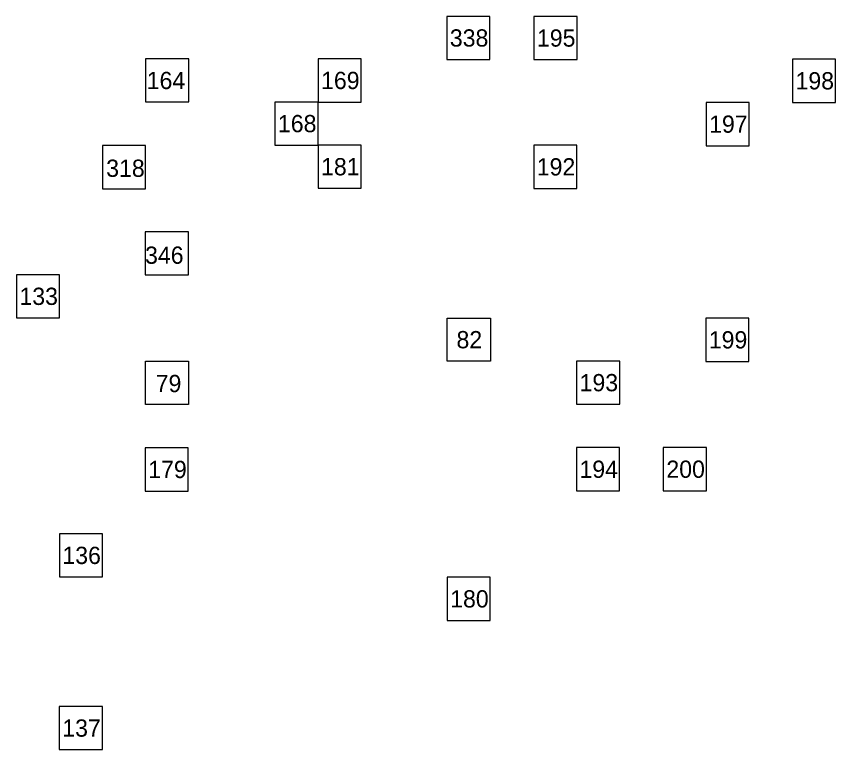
# Model space of a CAD drawing. Extents: x 99000 to 99350, y 90920 to 91217.
# Drawn here: x 99245 to 99340, y 90985 to 91069.9 of the extents above; entities that cross this region are included whole.
import ezdxf

# ---------------------------------------------------------------- set-up
doc = ezdxf.new("R2010")
doc.units = 0
doc.layers.add('Quadrat Lines', color=7, linetype='Continuous')
doc.layers.add('Quadrat Numbers', color=7, linetype='Continuous')

msp = doc.modelspace()

# ---------------------------------------------------------------- linework, layer by layer
at = {"layer": 'Quadrat Lines'}
for points in [[(99294.931, 91064.947), (99299.931, 91064.947), (99299.931, 91069.947), (99294.931, 91069.947)], [(99305.029, 91064.94), (99310.029, 91064.94), (99310.029, 91069.94), (99305.029, 91069.94)], [(99265.019, 91065.026), (99260.019, 91065.026), (99260.019, 91060.026), (99265.019, 91060.026)], [(99280.002, 91060.022), (99285.002, 91060.022), (99285.002, 91065.022), (99280.002, 91065.022)], [(99335.006, 91059.983), (99340.006, 91059.983), (99340.006, 91064.983), (99335.006, 91064.983)], [(99280.002, 91060.022), (99275.002, 91060.022), (99275.002, 91055.022), (99280.002, 91055.022)], [(99324.988, 91054.959), (99329.988, 91054.959), (99329.988, 91059.959), (99324.988, 91059.959)], [(99255.013, 91049.976), (99260.013, 91049.976), (99260.013, 91054.976), (99255.013, 91054.976)], [(99280.002, 91050.023), (99285.002, 91050.023), (99285.002, 91055.023), (99280.002, 91055.023)], [(99305.01, 91050.008), (99310.01, 91050.008), (99310.01, 91055.008), (99305.01, 91055.008)], [(99259.974, 91039.989), (99264.974, 91039.989), (99264.974, 91044.989), (99259.974, 91044.989)], [(99245.036, 91035.001), (99250.036, 91035.001), (99250.036, 91040.001), (99245.036, 91040.001)], [(99294.987, 91034.975), (99299.987, 91034.975), (99299.987, 91029.975), (99294.987, 91029.975)], [(99324.951, 91029.957), (99329.951, 91029.957), (99329.951, 91034.957), (99324.951, 91034.957)], [(99259.987, 91029.975), (99264.987, 91029.975), (99264.987, 91024.975), (99259.987, 91024.975)], [(99309.973, 91024.993), (99314.973, 91024.993), (99314.973, 91029.993), (99309.973, 91029.993)], [(99259.969, 91014.933), (99264.969, 91014.933), (99264.969, 91019.933), (99259.969, 91019.933)], [(99309.96, 91014.96), (99314.96, 91014.96), (99314.96, 91019.96), (99309.96, 91019.96)], [(99320.033, 91014.963), (99325.033, 91014.963), (99325.033, 91019.963), (99320.033, 91019.963)], [(99250.016, 91004.973), (99255.016, 91004.973), (99255.016, 91009.973), (99250.016, 91009.973)], [(99294.971, 90999.933), (99299.971, 90999.933), (99299.971, 91004.933), (99294.971, 91004.933)], [(99250.003, 90984.959), (99255.003, 90984.959), (99255.003, 90989.959), (99250.003, 90989.959)]]:
    msp.add_lwpolyline(points, close=True, dxfattribs=at)

# ---------------------------------------------------------------- texts
at = {"layer": 'Quadrat Numbers'}
for s, p in [('338', (99295.286, 91066.447)), ('195', (99305.384, 91066.44)), ('164', (99260.144, 91061.52)), ('169', (99280.357, 91061.522)), ('198', (99335.361, 91061.483)), ('168', (99275.357, 91056.522)), ('197', (99325.343, 91056.459)), ('181', (99280.357, 91051.523)), ('192', (99305.365, 91051.508)), ('318', (99255.449, 91051.347)), ('346', (99259.953, 91041.27)), ('133', (99245.391, 91036.501)), ('82', (99296.057, 91031.475)), ('199', (99325.306, 91031.457)), ('79', (99261.187, 91026.394)), ('193', (99310.328, 91026.493)), ('179', (99260.324, 91016.433)), ('194', (99310.315, 91016.46)), ('200', (99320.388, 91016.463)), ('136', (99250.371, 91006.473)), ('180', (99295.326, 91001.433)), ('137', (99250.358, 90986.459))]:
    msp.add_text(s, height=2, dxfattribs=at).set_placement(p)

doc.saveas('drawing.dxf')
